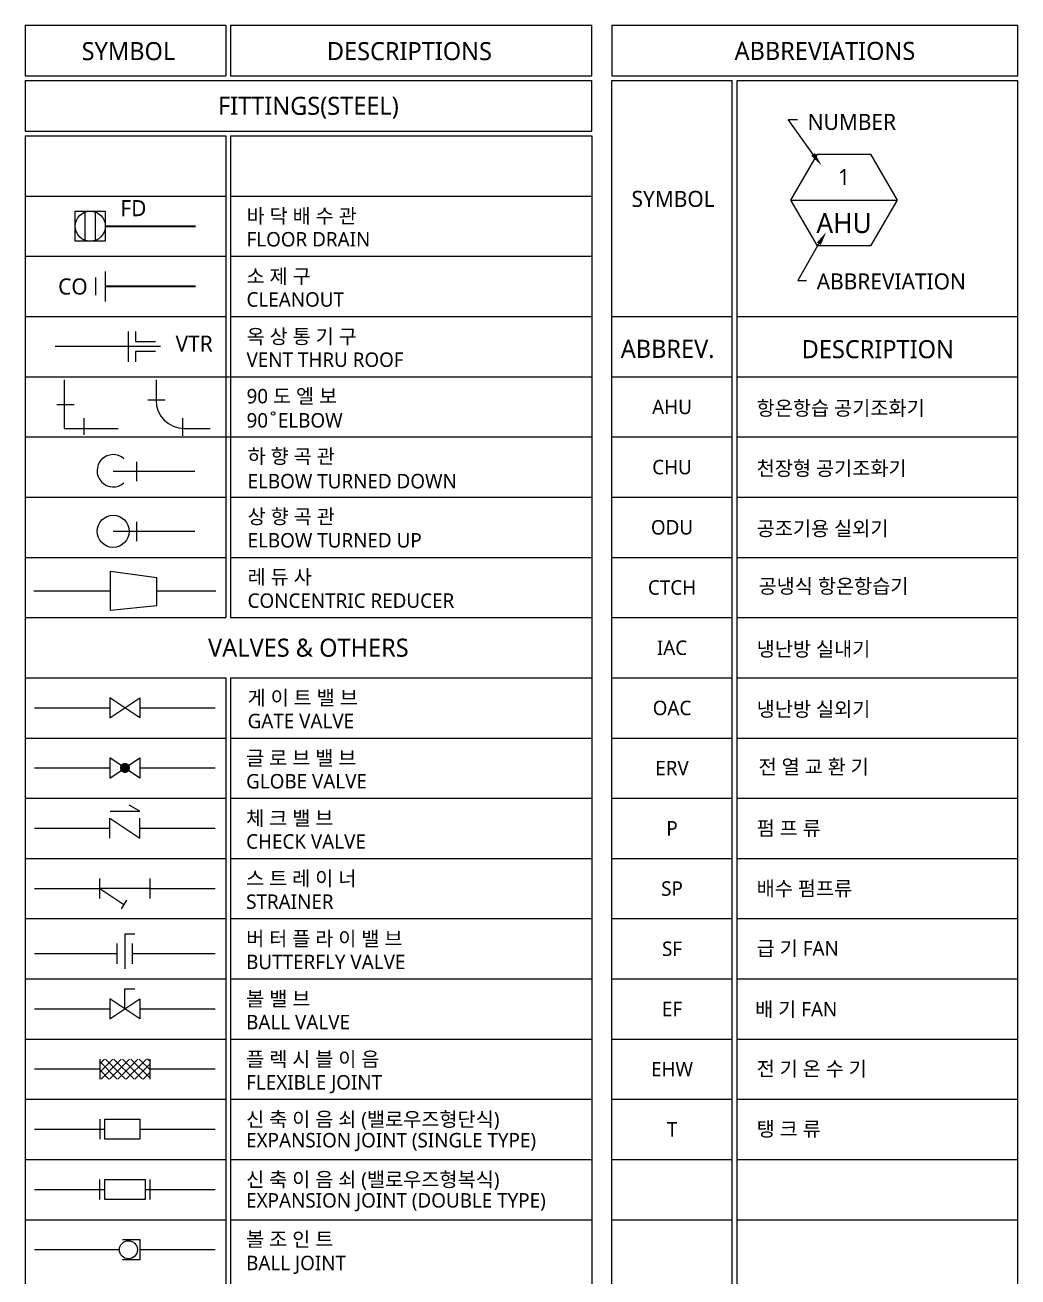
# Model space of a CAD drawing. Header units: millimetres. Extents: x 920 to 1637, y 26 to 565.
# Drawn here: x 1319.5 to 1525.6, y 281.1 to 541 of the extents above; entities that cross this region are included whole.
import ezdxf
from ezdxf.enums import TextEntityAlignment as Align

# ---------------------------------------------------------------- set-up
doc = ezdxf.new("R2010")
doc.units = ezdxf.units.MM
for name, color, linetype in [('BACK', 8, 'Continuous'), ('BOX', 7, 'Continuous'), ('PIPE', 3, 'Continuous'), ('SYMBOL', 7, 'Continuous'), ('T2', 3, 'Continuous'), ('TE', 2, 'Continuous'), ('TEXT', 2, 'Continuous')]:
    doc.layers.add(name, color=color, linetype=linetype)
doc.styles.add('맑은고딕', font='malgun.ttf')

msp = doc.modelspace()

# ---------------------------------------------------------------- linework, layer by layer
at = {"layer": 'BACK', "color": 5}
for p, q in [((1319.46, 541.01), (1319.46, 530.5)), ((1319.46, 541.01), (1361.13, 541.01)), ((1361.13, 541.01), (1361.13, 530.5)), ((1362.12, 541.01), (1437.12, 541.01)), ((1362.12, 541.01), (1362.12, 530.5)), ((1437.12, 530.5), (1437.12, 541.01)), ((1441.29, 541.01), (1525.61, 541.01)), ((1441.29, 541.01), (1441.29, 530.5)), ((1525.61, 530.5), (1525.61, 541.01)), ((1319.46, 530.5), (1361.13, 530.5)), ((1362.12, 530.5), (1437.12, 530.5)), ((1441.29, 530.5), (1525.61, 530.5)), ((1319.46, 529.51), (1437.12, 529.51)), ((1319.46, 529.51), (1319.46, 518.99)), ((1437.12, 518.99), (1437.12, 529.51)), ((1441.29, 55.5), (1441.29, 529.51)), ((1441.29, 529.51), (1466.29, 529.51)), ((1466.29, 55.5), (1466.29, 529.51)), ((1467.28, 55.5), (1467.28, 529.51)), ((1467.28, 529.51), (1525.61, 529.51)), ((1525.61, 55.5), (1525.61, 529.51)), ((1319.46, 518.99), (1437.12, 518.99)), ((1319.46, 518), (1319.46, 55.5)), ((1319.46, 518), (1361.13, 518)), ((1361.13, 518), (1361.13, 418)), ((1362.12, 518), (1362.12, 418)), ((1362.12, 518), (1437.12, 518)), ((1437.12, 518), (1437.12, 55.5)), ((1319.46, 505.5), (1361.13, 505.5)), ((1362.12, 505.5), (1437.12, 505.5)), ((1319.46, 493), (1361.13, 493)), ((1362.12, 493), (1437.12, 493)), ((1319.46, 480.5), (1361.13, 480.5)), ((1362.12, 480.5), (1437.12, 480.5)), ((1441.29, 480.5), (1466.29, 480.5)), ((1467.28, 480.5), (1525.61, 480.5)), ((1319.46, 468), (1437.12, 468)), ((1441.29, 468), (1466.29, 468)), ((1467.28, 468), (1525.61, 468)), ((1319.46, 455.5), (1437.12, 455.5)), ((1441.29, 455.5), (1466.29, 455.5)), ((1467.28, 455.5), (1525.61, 455.5)), ((1319.46, 443), (1361.13, 443)), ((1362.12, 443), (1437.12, 443)), ((1441.29, 443), (1466.29, 443)), ((1441.29, 443), (1466.29, 443)), ((1467.28, 443), (1525.61, 443)), ((1319.46, 430.5), (1361.13, 430.5)), ((1362.12, 430.5), (1437.12, 430.5)), ((1441.29, 430.5), (1466.29, 430.5)), ((1441.29, 430.5), (1466.29, 430.5)), ((1467.28, 430.5), (1525.61, 430.5)), ((1319.46, 418), (1361.13, 418)), ((1362.12, 418), (1437.12, 418)), ((1441.29, 418), (1466.29, 418)), ((1467.28, 418), (1525.61, 418)), ((1319.46, 405.5), (1361.13, 405.5)), ((1361.13, 405.5), (1361.13, 55.5)), ((1362.12, 405.5), (1362.12, 55.5)), ((1362.12, 405.5), (1437.12, 405.5)), ((1441.29, 405.5), (1466.29, 405.5)), ((1467.28, 405.5), (1525.61, 405.5)), ((1319.46, 393), (1361.13, 393)), ((1362.12, 393), (1437.12, 393)), ((1441.29, 393), (1466.29, 393)), ((1467.28, 393), (1525.61, 393)), ((1319.46, 380.5), (1361.13, 380.5)), ((1362.12, 380.5), (1437.12, 380.5)), ((1441.29, 380.5), (1466.29, 380.5)), ((1467.28, 380.5), (1525.61, 380.5)), ((1319.46, 368), (1361.13, 368)), ((1362.12, 368), (1437.12, 368)), ((1441.29, 368), (1466.29, 368)), ((1467.28, 368), (1525.61, 368)), ((1319.46, 355.5), (1361.13, 355.5)), ((1362.12, 355.5), (1437.12, 355.5)), ((1441.29, 355.5), (1466.29, 355.5)), ((1467.28, 355.5), (1525.61, 355.5)), ((1319.46, 343), (1361.13, 343)), ((1362.12, 343), (1437.12, 343)), ((1441.29, 343), (1466.29, 343)), ((1467.28, 343), (1525.61, 343)), ((1319.46, 330.5), (1361.13, 330.5)), ((1362.12, 330.5), (1437.12, 330.5)), ((1441.29, 330.5), (1466.29, 330.5)), ((1467.28, 330.5), (1525.61, 330.5)), ((1319.46, 318), (1361.13, 318)), ((1362.12, 318), (1437.12, 318)), ((1441.29, 318), (1466.29, 318)), ((1467.28, 318), (1525.61, 318)), ((1319.46, 305.5), (1361.13, 305.5)), ((1362.12, 305.5), (1437.12, 305.5)), ((1441.29, 305.5), (1466.29, 305.5)), ((1467.28, 305.5), (1525.61, 305.5)), ((1319.46, 293), (1361.13, 293)), ((1362.12, 293), (1437.12, 293)), ((1441.29, 293), (1466.29, 293)), ((1467.28, 293), (1525.61, 293))]:
    msp.add_line(p, q, dxfattribs=at)
at = {"layer": 'BOX'}
for p, q in [((1483.09, 514.15), (1477.88, 521.38)), ((1477.88, 521.38), (1479.85, 521.38)), ((1484.28, 495.63), (1479.89, 487.96)), ((1479.89, 487.96), (1481.68, 487.96))]:
    msp.add_line(p, q, dxfattribs=at)
for points in [[(1482.71, 513.86), (1483.48, 514.43), (1484.81, 511.85)], [(1483.88, 495.89), (1484.69, 495.38), (1485.82, 498.05)]]:
    msp.add_solid(points, dxfattribs=at)
at = {"layer": 'PIPE', "linetype": 'Continuous'}
for p, q in [((1329.88, 496.12), (1329.88, 502.37)), ((1329.88, 502.37), (1336.13, 502.37)), ((1336.13, 502.37), (1336.13, 496.12)), ((1336.13, 496.12), (1329.88, 496.12)), ((1347.59, 474.25), (1325.71, 474.25)), ((1327.56, 467.39), (1327.56, 457.27)), ((1346.66, 467.39), (1346.66, 463.1)), ((1327.56, 457.27), (1338.83, 457.27)), ((1352.49, 457.27), (1357.93, 457.27)), ((1337.76, 448.41), (1354.73, 448.41)), ((1337.76, 435.91), (1354.73, 435.91)), ((1337.24, 423.48), (1321.27, 423.48)), ((1359.06, 423.48), (1346.85, 423.48)), ((1321.46, 399.28), (1337.08, 399.28)), ((1343.33, 399.28), (1358.96, 399.28)), ((1321.46, 386.78), (1337.08, 386.78)), ((1343.33, 386.78), (1358.96, 386.78)), ((1321.46, 374.28), (1337.08, 374.28)), ((1343.33, 374.28), (1358.96, 374.28)), ((1321.46, 361.78), (1335, 361.78)), ((1345.42, 361.78), (1358.96, 361.78)), ((1321.43, 348.23), (1338.62, 348.23)), ((1341.74, 348.23), (1358.93, 348.23)), ((1321.46, 336.78), (1337.08, 336.78)), ((1343.33, 336.78), (1358.96, 336.78)), ((1335, 324.28), (1321.46, 324.28)), ((1358.96, 324.28), (1345.42, 324.28)), ((1321.46, 311.78), (1336.04, 311.78)), ((1343.33, 311.78), (1358.96, 311.78)), ((1321.46, 299.28), (1336.04, 299.28)), ((1344.37, 299.28), (1358.96, 299.28)), ((1321.46, 286.78), (1339.06, 286.78)), ((1343.33, 286.78), (1358.96, 286.78))]:
    msp.add_line(p, q, dxfattribs=at)
at = {"layer": 'PIPE', "linetype": 'Continuous', "const_width": 0.417}
for points in [[(1354.88, 499.25), (1336.13, 499.25)], [(1354.88, 486.75), (1336.13, 486.75)]]:
    msp.add_lwpolyline(points, dxfattribs=at)
at = {"layer": 'PIPE', "linetype": 'Continuous'}
msp.add_arc((1352.49, 463.1), 5.83, 180, 270, dxfattribs=at)
at = {"layer": 'SYMBOL', "linetype": 'Continuous'}
for p, q in [((1340.89, 477.37), (1340.89, 471.12)), ((1342.38, 477.37), (1342.38, 475.29)), ((1342.38, 475.29), (1346.55, 475.29)), ((1346.55, 473.21), (1342.38, 473.21)), ((1342.38, 473.21), (1342.38, 471.12))]:
    msp.add_line(p, q, dxfattribs=at)
at = {"layer": 'SYMBOL', "color": 6, "linetype": 'Continuous'}
for p, q in [((1337.24, 427.65), (1346.85, 426.3)), ((1337.24, 419.46), (1337.24, 427.65)), ((1346.85, 420.44), (1346.85, 426.3)), ((1346.85, 420.44), (1337.24, 419.46))]:
    msp.add_line(p, q, dxfattribs=at)
msp.add_circle((1337.76, 435.91), 3.33, dxfattribs=at)
msp.add_arc((1337.76, 448.48), 3.35, 47.8556, 311.1384, dxfattribs=at)
at = {"layer": 'TE', "color": 1}
for p, q in [((1331.96, 496.3), (1331.96, 502.19)), ((1334.05, 502.19), (1334.05, 496.3))]:
    msp.add_line(p, q, dxfattribs=at)
at = {"layer": 'TE', "color": 3}
for p, q in [((1336.13, 489.87), (1336.13, 483.62)), ((1334.09, 488.6), (1334.09, 484.9))]:
    msp.add_line(p, q, dxfattribs=at)
at = {"layer": 'TE'}
for p, q in [((1337.08, 397.19), (1343.33, 401.36)), ((1343.33, 397.19), (1337.08, 401.36)), ((1337.08, 401.36), (1337.08, 397.19)), ((1343.33, 401.36), (1343.33, 397.19)), ((1337.08, 388.86), (1337.08, 384.69)), ((1337.08, 384.69), (1343.33, 388.86)), ((1343.33, 384.69), (1337.08, 388.86)), ((1343.33, 388.86), (1343.33, 384.69)), ((1337.11, 377.82), (1343.27, 377.82)), ((1343.27, 377.82), (1341.08, 379.06)), ((1337.08, 376.36), (1343.33, 372.19)), ((1337.08, 372.19), (1337.08, 376.36)), ((1343.33, 372.19), (1343.33, 376.36)), ((1335, 359.69), (1335, 363.86)), ((1345.42, 361.78), (1335, 361.78)), ((1335, 361.78), (1339.99, 358.42)), ((1345.42, 359.69), (1345.42, 363.86)), ((1340.54, 359.31), (1339.44, 357.54)), ((1340.22, 345.1), (1340.22, 352.35)), ((1340.22, 352.35), (1342.27, 352.35)), ((1338.62, 346.15), (1338.62, 350.32)), ((1341.74, 346.15), (1341.74, 350.32)), ((1340.21, 340.94), (1342.29, 340.94)), ((1340.21, 336.78), (1340.21, 340.94)), ((1337.08, 334.69), (1343.33, 338.86)), ((1343.33, 334.69), (1337.08, 338.86)), ((1337.08, 338.86), (1337.08, 334.69)), ((1343.33, 338.86), (1343.33, 334.69)), ((1335, 326.36), (1335, 322.19)), ((1335.03, 325.44), (1335.94, 326.36)), ((1335.03, 323.7), (1337.69, 326.36)), ((1338.61, 322.19), (1335.03, 325.78)), ((1335.26, 322.19), (1339.43, 326.36)), ((1340.35, 322.19), (1336.19, 326.36)), ((1337, 322.19), (1341.17, 326.36)), ((1342.09, 322.19), (1337.93, 326.36)), ((1338.75, 322.19), (1342.91, 326.36)), ((1343.84, 322.19), (1339.67, 326.36)), ((1340.49, 322.19), (1344.65, 326.36)), ((1345.42, 322.35), (1341.41, 326.36)), ((1342.23, 322.19), (1345.42, 325.38)), ((1345.42, 324.1), (1343.15, 326.36)), ((1345.42, 325.84), (1344.89, 326.36)), ((1345.42, 322.19), (1345.42, 326.36)), ((1336.87, 322.19), (1335.03, 324.03)), ((1335.13, 322.19), (1335.03, 322.29)), ((1343.97, 322.19), (1345.42, 323.64)), ((1335, 313.86), (1335, 309.69)), ((1336.04, 309.69), (1336.04, 313.86)), ((1336.04, 313.86), (1343.33, 313.86)), ((1343.33, 313.86), (1343.33, 309.69)), ((1343.33, 309.69), (1336.04, 309.69)), ((1335, 297.19), (1335, 301.36)), ((1336.04, 301.36), (1344.37, 301.36)), ((1336.04, 297.19), (1336.04, 301.36)), ((1344.37, 301.36), (1344.37, 297.19)), ((1345.42, 297.19), (1345.42, 301.36)), ((1344.37, 297.19), (1336.04, 297.19)), ((1339.68, 288.86), (1343.33, 288.86)), ((1343.33, 288.86), (1343.33, 284.69)), ((1343.33, 284.69), (1339.68, 284.69))]:
    msp.add_line(p, q, dxfattribs=at)
at = {"layer": 'TE', "const_width": 1.04}
msp.add_lwpolyline([(1339.69, 386.78, 1), (1340.73, 386.78, 1)], format="xyb", close=True, dxfattribs=at)
at = {"layer": 'TE', "color": 1}
msp.add_circle((1333, 499.25), 3.13, dxfattribs=at)
at = {"layer": 'TE'}
for centre, radius in [((1370.96, 460.36), 0.372), ((1340.92, 286.75), 1.87)]:
    msp.add_circle(centre, radius, dxfattribs=at)
at = {"layer": 'TEXT', "color": 1}
for p, q in [((1478.49, 504.69), (1500.52, 504.69)), ((1344.94, 463.2), (1348.56, 463.2)), ((1326.04, 462.24), (1329.67, 462.24)), ((1331.77, 455.95), (1331.77, 459.38)), ((1352.2, 455.75), (1352.2, 459.38)), ((1342.61, 450.36), (1342.61, 446.34)), ((1342.61, 437.86), (1342.61, 433.84))]:
    msp.add_line(p, q, dxfattribs=at)
msp.add_lwpolyline([(1484, 495.16), (1478.49, 504.69), (1484, 514.23), (1495.01, 514.23), (1500.52, 504.69), (1495.01, 495.16)], close=True, dxfattribs=at)

# ---------------------------------------------------------------- texts
at = {"layer": 'T2', "color": 3, "style": '맑은고딕'}
for s, p in [('SYMBOL', (1340.93, 535.6)), ('DESCRIPTIONS', (1399.27, 535.6)), ('ABBREVIATIONS', (1485.53, 535.65)), ('DESCRIPTION', (1496.51, 473.72))]:
    msp.add_text(s, height=3.75, dxfattribs=at).set_placement(p, align=Align.MIDDLE)
for s, p in [('FITTINGS(STEEL)', (1378.29, 524.25)), ('VALVES & OTHERS', (1378.29, 411.75))]:
    msp.add_text(s, height=3.75, dxfattribs=at).set_placement(p, align=Align.MIDDLE_CENTER)
msp.add_text('ABBREV.', height=3.75, dxfattribs=at).set_placement((1443.15, 471.92))
at = {"layer": 'TE', "style": '맑은고딕'}
for s, height, p in [('FD', 3.333, (1339.25, 501.33)), ('바 닥 배 수 관', 3, (1365.45, 499.86)), ('FLOOR DRAIN', 3, (1365.45, 495.04)), ('소 제 구', 3, (1365.45, 487.36)), ('CLEANOUT', 3, (1365.45, 482.54)), ('옥 상 통 기 구', 3, (1365.45, 474.86)), ('VTR', 3.333, (1350.71, 473.21)), ('VENT THRU ROOF', 3, (1365.45, 470.04)), ('90 도 엘 보', 3, (1365.45, 462.47)), ('항온항습 공기조화기', 3, (1471.36, 459.98)), ('90  ELBOW', 3, (1365.45, 457.45)), ('하 향 곡 관', 3, (1365.67, 449.98)), ('천장형 공기조화기', 3, (1471.36, 447.48)), ('ELBOW TURNED DOWN', 3, (1365.67, 444.82)), ('상 향 곡 관', 3, (1365.67, 437.47)), ('공조기용 실외기', 3, (1471.36, 434.98)), ('ELBOW TURNED UP', 3, (1365.67, 432.55)), ('레 듀 사', 3, (1365.67, 424.93)), ('공냉식 항온항습기', 3, (1471.75, 423.02)), ('CONCENTRIC REDUCER', 3, (1365.67, 420.02)), ('냉난방 실내기', 3, (1471.36, 409.98)), ('게 이 트 밸 브', 3, (1365.67, 399.84)), ('냉난방 실외기', 3, (1471.36, 397.48)), ('GATE VALVE', 3, (1365.67, 395.02)), ('글 로 브 밸 브', 3, (1365.37, 387.34)), ('전 열 교 환 기', 3, (1471.75, 385.52)), ('GLOBE VALVE', 3, (1365.37, 382.52)), ('체 크 밸 브', 3, (1365.37, 374.84)), ('펌 프 류', 3, (1471.36, 372.76)), ('CHECK VALVE', 3, (1365.37, 370.02)), ('스 트 레 이 너', 3, (1365.37, 362.34)), ('배수 펌프류', 3, (1471.36, 360.26)), ('STRAINER', 3, (1365.37, 357.52)), ('버 터 플 라 이 밸 브', 3, (1365.37, 349.84)), ('급 기 FAN', 3, (1471.36, 347.83)), ('BUTTERFLY VALVE', 3, (1365.37, 345.02)), ('볼 밸 브', 3, (1365.37, 337.34)), ('배 기 FAN', 3, (1471.05, 335.19)), ('BALL VALVE', 3, (1365.37, 332.52)), ('플 렉 시 블 이 음', 3, (1365.37, 324.84)), ('전 기 온 수 기', 3, (1471.36, 322.83)), ('FLEXIBLE JOINT', 3, (1365.37, 320.02)), ('신 축 이 음 쇠 (밸로우즈형단식)', 3, (1365.37, 312.35)), ('탱 크 류', 3, (1471.36, 310.33)), ('EXPANSION JOINT (SINGLE TYPE)', 3, (1365.37, 308.01)), ('신 축 이 음 쇠 (밸로우즈형복식)', 3, (1365.37, 299.85)), ('EXPANSION JOINT (DOUBLE TYPE)', 3, (1365.37, 295.51)), ('볼 조 인 트', 3, (1365.37, 287.44)), ('BALL JOINT', 3, (1365.37, 282.52))]:
    msp.add_text(s, height=height, dxfattribs=at).set_placement(p)
msp.add_text('CO', height=3.333, dxfattribs=at).set_placement((1332.47, 485.07), align=Align.RIGHT)
for s, p in [('AHU', (1453.79, 461.74)), ('CHU', (1453.79, 449.24)), ('ODU', (1453.79, 436.74)), ('CTCH', (1453.79, 424.25)), ('IAC', (1453.79, 411.74)), ('OAC', (1453.79, 399.24)), ('ERV', (1453.79, 386.75)), ('P', (1453.79, 374.25)), ('SP', (1453.79, 361.75)), ('SF', (1453.79, 349.25)), ('EF', (1453.79, 336.75)), ('EHW', (1453.79, 324.25)), ('T', (1453.79, 311.75))]:
    msp.add_text(s, height=3, dxfattribs=at).set_placement(p, align=Align.MIDDLE_CENTER)
at = {"layer": 'TEXT', "color": 1, "style": '맑은고딕'}
for s, height, p in [('NUMBER', 3.333, (1481.96, 519.24)), ('ABBREVIATION', 3.3333, (1483.84, 486.12))]:
    msp.add_text(s, height=height, dxfattribs=at).set_placement(p)
for s, height, p in [('1', 3.33, (1489.5, 509.46)), ('AHU', 4.167, (1489.5, 499.92))]:
    msp.add_text(s, height=height, dxfattribs=at).set_placement(p, align=Align.MIDDLE_CENTER)
msp.add_text('SYMBOL', height=3.333, dxfattribs=at).set_placement((1454.01, 504.92), align=Align.MIDDLE)

doc.saveas('drawing.dxf')
